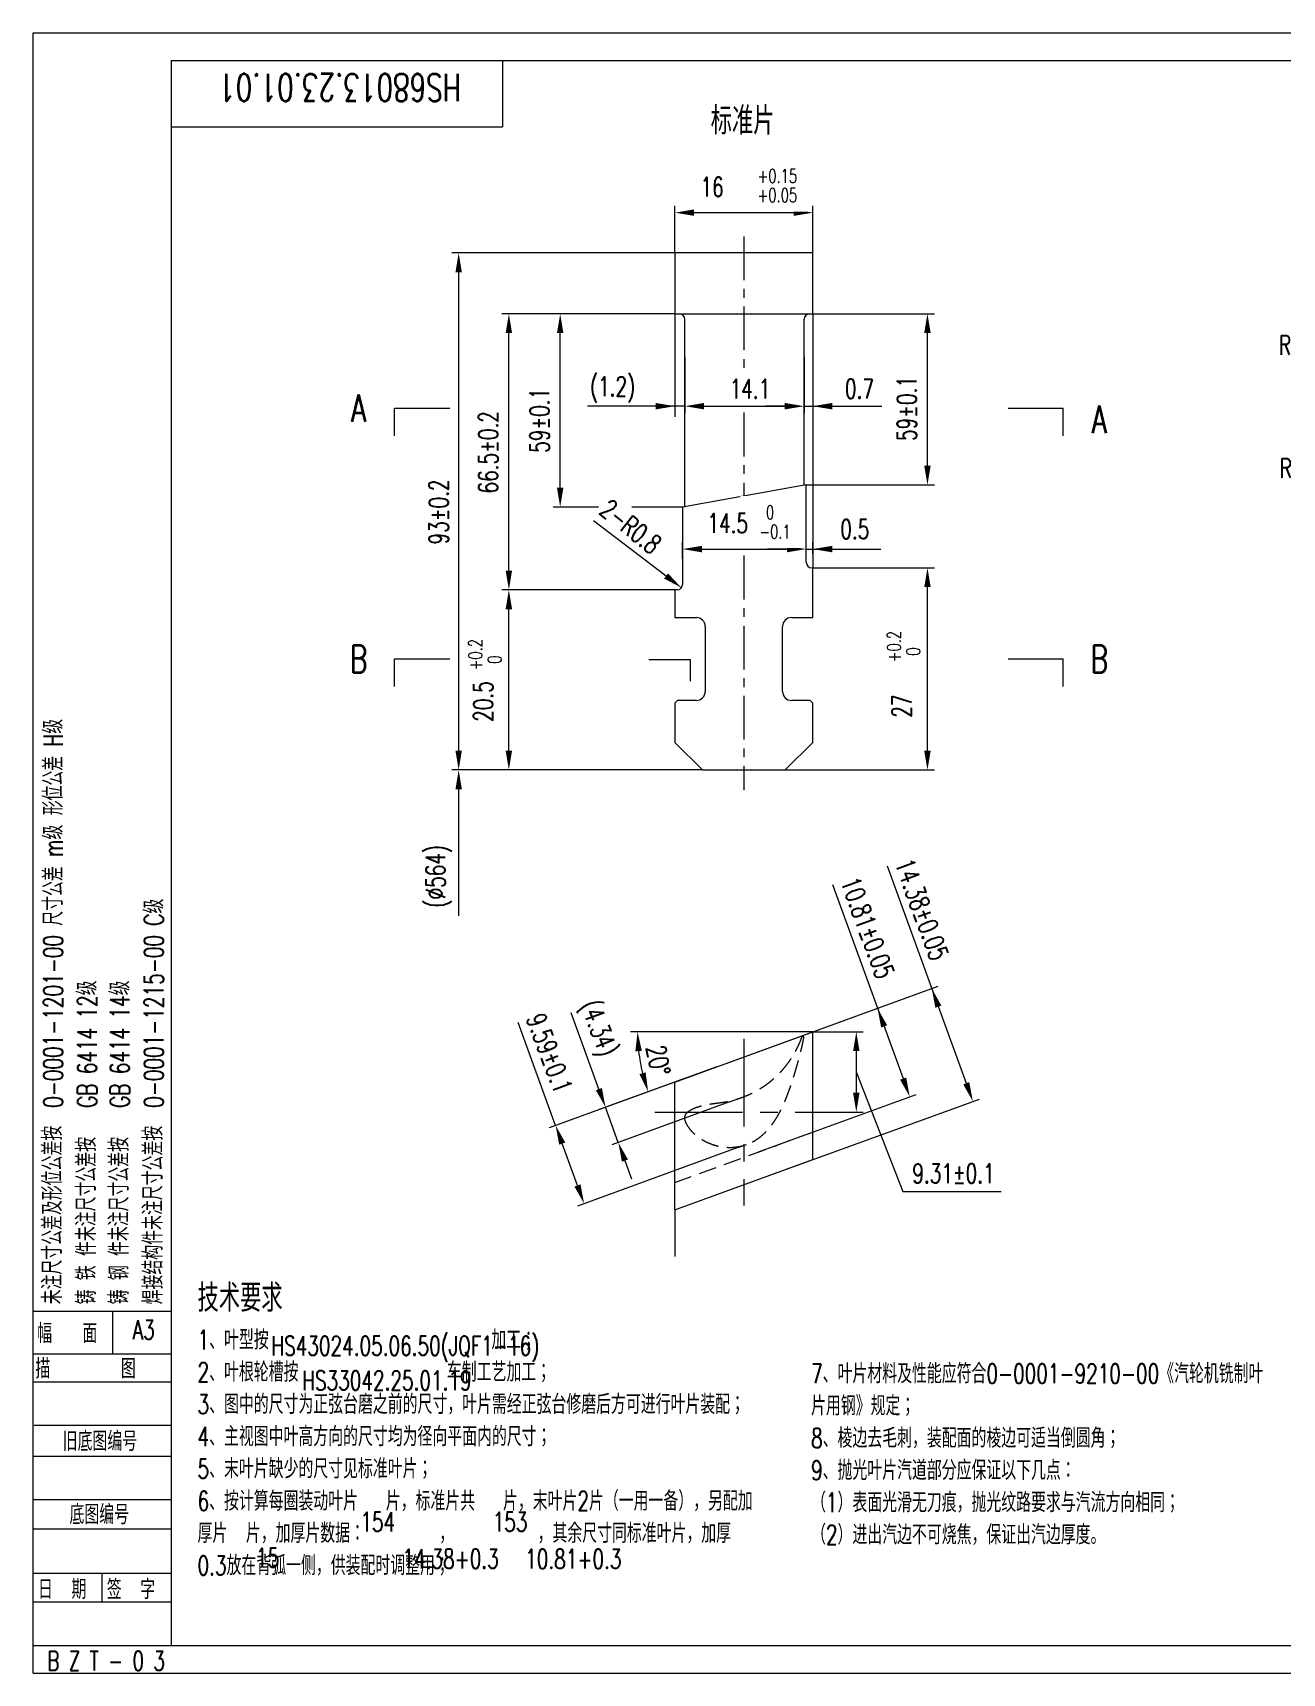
# Model space of a CAD drawing. Header units: inches. Extents: x -25 to 395, y -12 to 285.
# Drawn here: x -25.1 to 201.1, y -12 to 285 of the extents above; entities that cross this region are included whole.
import ezdxf
from ezdxf.enums import TextEntityAlignment as Align

# ---------------------------------------------------------------- set-up
doc = ezdxf.new("R2010")
doc.units = ezdxf.units.IN
doc.header["$MEASUREMENT"] = 0
doc.linetypes.add('CENTER', pattern=[50.8, 31.75, -6.35, 6.35, -6.35])
doc.linetypes.add('DASHED', pattern=[19.05, 12.7, -6.35])
for name, color, linetype, lineweight in [('10粗实线层', 6, 'Continuous', 0), ('1轮廓实线层', 7, 'Continuous', 0), ('2细线层', 1, 'Continuous', 0), ('3中心线层', 1, 'CENTER', 0), ('4虚线层', 1, 'DASHED', 0), ('6文字层', 3, 'Continuous', 0), ('7标注层', 4, 'Continuous', 0), ('图框层', 7, 'Continuous', 0)]:
    doc.layers.add(name, color=color, linetype=linetype, lineweight=lineweight)
doc.styles.add('HCTC', font='ROMANS.SHX', dxfattribs={"width": 0.7, "bigfont": 'INTECAD.SHX'})

# ---------------------------------------------------------------- blocks, each defined once
blk = doc.blocks.new('动叶12.5-56.7')
at = {"layer": '6文字层', "color": 3, "char_height": 3.5, "attachment_point": 5, "style": 'HCTC', "bg_fill": 2}
for s, insert in [('\\A1; {\\H0.71x;\\S+0.15^ +0.05;}', (108.9, 264.34)), ('\\A1; {\\H0.71x;\\S 0^ -0.1;}', (108.47, 203.43)), ('\\A1; {\\H0.71x;\\S+0.15^ +0.05;}', (320.56, 146.75))]:
    blk.add_mtext(s, dxfattribs=dict(at, insert=insert))
at = {"layer": '6文字层', "color": 3, "char_height": 3.5, "attachment_point": 5, "rotation": 90, "style": 'HCTC'}
for insert in [(56.79, 179.41), (132.59, 180.87)]:
    blk.add_mtext('\\A1;{\\H0.71x;\\S+0.2^  0;}', dxfattribs=dict(at, insert=insert))
at = {"layer": '6文字层', "color": 3, "char_height": 3.5, "attachment_point": 5, "style": 'HCTC', "bg_fill": 2}
for s, insert, rotation in [('\\A1; {\\H0.71x;\\S 0^ -0.5;}', (236.28, 151.72), 84.5034), ('\\A1; {\\H0.71x;\\S+0.3^  0;}', (311.85, 116.43), 33.4225)]:
    blk.add_mtext(s, dxfattribs=dict(at, insert=insert, rotation=rotation))
at = {"layer": '6文字层', "style": 'HCTC', "width": 0.7}
for tag, p in [('A', (95.81, 262.35)), ('RLE2', (236.02, 234.26)), ('RLE1', (200.54, 233.72)), ('AB1', (75.8, 226.24)), ('ALA', (101.09, 225.81)), ('AB', (121.97, 225.81)), ('RLE3', (200.68, 211.4)), ('RLE4', (235.79, 210.89)), ('AB0', (121.13, 200.37)), ('DQ', (336.34, 187.94)), ('CF', (286.02, 155.94)), ('AM', (307.73, 144.76)), ('B', (134.17, 83.74)), ('RG0', (207.84, 78.7)), ('叶型号', (18.11, 52.53)), ('叶根轮槽图号', (23.7, 46.25)), ('ZA', (34.22, 20.66)), ('ZA1', (58.18, 20.66)), ('ZH', (15.31, 14.15)), ('PH', (41.85, 13.98)), ('QH', (64.07, 13.93))]:
    blk.add_attdef(tag, p, '', height=3.5, dxfattribs=at)
for tag, p, rotation in [('HLA0', (68.43, 215.96), 90), ('HLA', (134.93, 218.1), 90), ('HG0', (59.14, 208.59), 90), ('RG', (77.28, 205.03), 321.6719), ('HA', (50.17, 199.37), 90), ('HGA1', (134, 168), 90), ('HGA', (58.2, 167.26), 90), ('H3', (335.04, 165.2), 90), ('P', (130.94, 141.63), 290.302), ('DA', (236.86, 136.85), 84.5034), ('DA1', (49.61, 133.62), 90), ('Q', (121.14, 138.31), 290.302), ('YD', (74.08, 115.99), 290.6067), ('YS', (64.21, 113.62), 290.6067), ('菱形角', (85.92, 108.29), 281.3016), ('L', (301.69, 106.69), 33.0311), ('安装角B', (309.67, 103.12), 326.1465), ('LP1', (285.08, 88.7), 33.8251), ('LP2', (289.18, 81.9), 33.8251), ('YH', (322.72, 69.99), 0.04)]:
    blk.add_attdef(tag, p, '', height=3.5, rotation=rotation, dxfattribs=at)
blk.add_attdef('AG0', (97.07, 201.44), '', height=3.5, dxfattribs=at)
blk = doc.blocks.new('ZwmFrameMain_A3^_^中文^_^landscape')
at = {"color": 7, "linetype": 'Continuous'}
for p, q in [((-25, 292), (395, 292)), ((-25, -5), (-25, 292)), ((-25, -5), (395, -5))]:
    blk.add_line(p, q, dxfattribs=at)
at = {"color": 6, "linetype": 'Continuous'}
for p, q in [((0, 287), (390, 287)), ((0, 287), (0, 0)), ((0, 0), (390, 0))]:
    blk.add_line(p, q, dxfattribs=at)
at = {"color": 1, "linetype": 'Continuous'}
for p, q in [((-25, 60.56), (0, 60.56)), ((-10.56, 52.81), (-10.56, 60.53)), ((-25, 52.81), (0, 52.81)), ((-25, 47.74), (0, 47.74)), ((-24.79, 39.91), (0, 39.91)), ((-25, 34.29), (0, 34.29)), ((-25, 26.46), (0, 26.46)), ((-25, 21.11), (0, 21.11)), ((-25.04, 13.11), (0, 13.11)), ((-12.5, 7.94), (-12.5, 13.11)), ((-25, 7.94), (0, 7.94)), ((-25, 0), (0, 0))]:
    blk.add_line(p, q, dxfattribs=at)
at = {"color": 3, "linetype": 'Continuous', "style": 'HCTC', "width": 0.7}
for s, p in [('0-0001-1201-00 尺寸公差 m级 形位公差 H级', (-19.61, 97.36)), ('0-0001-1215-00 C级', (-1.38, 97.36)), ('GB 6414 12级', (-13.45, 97.36)), ('GB 6414 14级', (-7.52, 97.36)), ('未注尺寸公差及形位公差按', (-19.76, 61.78)), ('焊接结构件未注尺寸公差按', (-1.53, 61.78)), ('铸 铁 件未注尺寸公差按', (-13.6, 61.78)), ('铸 钢 件未注尺寸公差按', (-7.67, 61.78))]:
    blk.add_text(s, height=3.5, rotation=90, dxfattribs=at).set_placement(p)
for s, p in [('幅   面', (-24.24, 54.76)), ('A3', (-6.96, 55.44)), ('描       图', (-24.57, 48.36)), ('旧底图编号', (-19.62, 35.24)), ('底图编号', (-18.39, 21.97)), ('日  期', (-24.1, 8.43)), ('签  字', (-11.64, 8.4)), ('B Z T - 0 3', (-22.43, -4.5))]:
    blk.add_text(s, height=3.5, dxfattribs=at).set_placement(p)
blk = doc.blocks.new('ZwmFrameMain_图样代号')
at = {"layer": '2细线层', "color": 7, "linetype": 'Continuous'}
for p in [(60, 0), (0, -12)]:
    blk.add_line(p, (60, -12), dxfattribs=at)
at = {"layer": '6文字层', "style": 'HCTC', "width": 2.541681}
blk.add_attdef('图样代号', text='', height=5, rotation=180, dxfattribs=at).set_placement((58.54, -2.4), (2.65, -2.4), align=Align.FIT)

msp = doc.modelspace()

# ---------------------------------------------------------------- linework, layer by layer
at = {"layer": '10粗实线层'}
for p, q in [((40.35851, 217.07406), (50.35851, 217.07406)), ((151.47025, 217.07406), (161.47025, 217.07406)), ((40.35851, 171.66689), (50.35851, 171.66689)), ((151.47025, 171.66689), (161.47025, 171.66689))]:
    msp.add_line(p, q, dxfattribs=at)
at = {"layer": '1轮廓实线层'}
for p, q in [((91.12767, 245.16689), (91.12767, 234.16689)), ((116.12767, 245.16689), (91.12767, 245.16689)), ((116.12767, 234.16689), (116.12767, 245.16689)), ((91.12767, 234.16689), (116.12767, 234.16689)), ((92.92767, 199.16689), (92.92767, 233.16689)), ((114.52767, 203.09546), (114.52767, 233.16689)), ((114.92767, 203.16689), (92.52767, 199.16689)), ((114.92767, 189.16689), (114.92767, 203.16689)), ((92.52767, 199.16689), (92.52767, 185.16689)), ((115.92767, 188.16689), (116.12767, 188.16689)), ((116.12767, 179.16689), (116.12767, 188.16689)), ((91.12767, 184.16689), (91.12767, 179.16689)), ((91.52767, 184.16689), (91.12767, 184.16689)), ((91.12767, 179.16689), (95.02767, 179.16689)), ((112.22767, 179.16689), (116.12767, 179.16689)), ((96.62767, 177.56689), (96.62767, 165.76689)), ((110.62767, 165.76689), (110.62767, 177.56689)), ((91.62767, 164.16689), (91.12767, 163.66689)), ((91.12767, 163.66689), (91.12767, 156.56689)), ((95.02767, 164.16689), (91.62767, 164.16689)), ((115.62767, 164.16689), (112.22767, 164.16689)), ((116.12767, 163.66689), (115.62767, 164.16689)), ((116.12767, 156.56689), (116.12767, 163.66689)), ((91.12767, 156.56689), (96.12767, 151.56689)), ((111.12767, 151.56689), (116.12767, 156.56689)), ((96.12767, 151.56689), (111.12767, 151.56689)), ((91.12767, 95.06407), (116.12767, 104.16333)), ((116.12767, 81.01264), (116.12767, 104.16333)), ((91.12767, 71.89954), (91.12767, 95.06407)), ((91.12767, 71.89954), (116.12767, 81.01264))]:
    msp.add_line(p, q, dxfattribs=at)
for centre, radius, start, end in [((91.92767, 233.16689), 1, 0, 90), ((115.52767, 233.16689), 1, 90, 180), ((115.92767, 189.16689), 1, 180, 270), ((91.52767, 185.16689), 1, 270, 0), ((95.02767, 177.56689), 1.6, 0, 90), ((112.22767, 177.56689), 1.6, 90, 180), ((95.02767, 165.76689), 1.6, 270, 0), ((112.22767, 165.76689), 1.6, 180, 270)]:
    msp.add_arc(centre, radius, start, end, dxfattribs=at)
at = {"layer": '3中心线层', "ltscale": 0.25}
for p, q in [((103.62767, 248.1801), (103.62767, 223.773)), ((103.62767, 216.26941), (103.62767, 198.66459)), ((103.62767, 190.39154), (103.62767, 147.87875))]:
    msp.add_line(p, q, dxfattribs=at)
at = {"layer": '3中心线层', "ltscale": 0.5}
for p, q in [((103.62767, 102.87301), (103.62767, 72.72298)), ((87.52392, 89.6137), (119.73143, 89.6137))]:
    msp.add_line(p, q, dxfattribs=at)
at = {"layer": '4虚线层', "ltscale": 0.25}
msp.add_line((91.12767, 76.89825), (116.12767, 86.01134), dxfattribs=at)
for centre, radius, start, end in [((114.3061, 103.14096), 0.18, 349.5492645, 161.743357), ((94.03301, 88.56538), 1.1556, 139.0348652, 200.1515865)]:
    msp.add_arc(centre, radius, start, end, dxfattribs=at)
for points, knots in [([(92.94815, 88.16727), (92.98637, 88.01604), (93.10067, 87.62898), (93.45355, 87.07419), (93.88088, 86.47368), (94.38451, 85.92855), (94.93264, 85.43213), (95.52335, 84.9827), (96.1437, 84.58432), (96.79683, 84.23259), (97.47407, 83.93147), (98.17226, 83.68154), (98.88509, 83.48415), (99.61286, 83.33979), (100.34966, 83.2512), (101.08937, 83.22046), (101.82914, 83.24912), (102.56583, 83.33951), (103.29281, 83.49138), (104.00366, 83.70331), (104.69183, 83.97346), (105.35285, 84.30188), (105.98689, 84.68656), (106.58982, 85.12129), (107.15679, 85.59861), (107.68835, 86.11403), (108.18211, 86.6607), (108.64516, 87.23929), (109.07727, 87.84264), (109.47963, 88.46565), (109.85632, 89.10677), (110.20544, 89.75585), (110.5339, 90.4184), (110.8463, 91.09649), (111.13979, 91.77758), (111.4181, 92.46546), (111.68109, 93.15344), (111.93732, 93.86063), (112.17959, 94.56244), (112.41352, 95.27023), (112.63769, 95.97607), (112.8564, 96.69), (113.07041, 97.4101), (113.27834, 98.13224), (113.47942, 98.85355), (113.67506, 99.57848), (113.85757, 100.27675), (114.03925, 101.00585), (114.208, 101.73013), (114.35999, 102.44662), (114.4447, 102.90194), (114.48311, 103.10831)], [0.136989988, 0.136989988, 0.136989988, 0.136989988, 0.3700489, 0.742729857, 1.111756656, 1.477212779, 1.852543433, 2.220104904, 2.589196995, 2.957337151, 3.331760954, 3.699871948, 4.068706186, 4.440234979, 4.811756449, 5.180752889, 5.549606241, 5.921013054, 6.29276211, 6.662312281, 7.032371084, 7.400332831, 7.768100068, 8.143562563, 8.51417113, 8.878837179, 9.253341633, 9.618372236, 9.989868442, 10.366060649, 10.730446203, 11.104980998, 11.471341497, 11.839517983, 12.224746484, 12.583684526, 12.952503591, 13.329484967, 13.71190601, 14.06613999, 14.447620588, 14.822762602, 15.1861437, 15.574450991, 15.949972616, 16.309345833, 16.700732735, 17.032553244, 17.436404379, 17.816201936, 18.131077764, 18.131077764, 18.131077764, 18.131077764]), ([(93.16041, 89.32299), (93.28529, 89.45532), (93.53578, 89.72074), (93.99665, 90.01735), (94.47908, 90.26774), (94.98325, 90.46909), (95.49794, 90.63801), (96.02022, 90.78105), (96.54761, 90.90498), (97.08149, 91.01102), (97.61933, 91.09989), (98.15822, 91.17674), (98.69597, 91.24601), (99.2338, 91.31374), (99.76908, 91.38921), (100.30302, 91.47507), (100.83629, 91.57525), (101.36887, 91.69417), (101.8944, 91.83036), (102.41643, 91.98312), (102.93144, 92.15064), (103.44262, 92.33323), (103.94683, 92.52984), (104.4473, 92.74219), (104.94051, 92.96934), (105.42674, 93.21134), (105.90606, 93.46817), (106.37815, 93.73988), (106.83978, 94.02445), (107.29111, 94.3217), (107.73547, 94.63435), (108.16924, 94.96019), (108.59247, 95.29922), (109.00534, 95.65115), (109.40749, 96.01538), (109.79912, 96.39161), (110.18043, 96.78002), (110.551, 97.18077), (110.90704, 97.58979), (111.24886, 98.00704), (111.58047, 98.43734), (111.90142, 98.88078), (112.2077, 99.33181), (112.49998, 99.79086), (112.77787, 100.25779), (113.04099, 100.73233), (113.28989, 101.21572), (113.52406, 101.7057), (113.74748, 102.21088), (113.95319, 102.70591), (114.07668, 103.03942), (114.13516, 103.19735)], [0, 0, 0, 0, 0.271983513, 0.545527705, 0.81630274, 1.087179146, 1.358580824, 1.628588095, 1.899166292, 2.171067652, 2.444895804, 2.716754497, 2.987541867, 3.258183969, 3.529856803, 3.798367588, 4.069311717, 4.34363354, 4.616745022, 4.883494685, 5.159403266, 5.42898049, 5.69760301, 5.971061275, 6.244342827, 6.511989185, 6.785627933, 7.059894406, 7.328922032, 7.598947006, 7.870399345, 8.143789443, 8.412580078, 8.683693423, 8.95742484, 9.226321482, 9.498193687, 9.773746633, 10.044939671, 10.31147313, 10.58271334, 10.859694612, 11.132448048, 11.40037891, 11.675889717, 11.947361865, 12.21415542, 12.491331541, 12.761825834, 13.042662511, 13.295252231, 13.295252231, 13.295252231, 13.295252231])]:
    msp.add_open_spline(points, degree=3, knots=knots, dxfattribs=at)
at = {"layer": '7标注层'}
for p, q in [((91.12767, 245.16689), (91.12767, 253.71775)), ((116.12767, 245.16689), (116.12767, 253.71775)), ((91.12767, 245.16689), (50.73369, 245.16689)), ((91.12767, 234.16689), (59.82456, 234.16689)), ((91.12767, 234.16689), (69.11809, 234.16689)), ((91.12767, 234.16689), (91.12767, 215.48334)), ((116.12767, 234.16689), (116.12767, 188.1871)), ((116.12767, 234.16689), (138.11941, 234.16689)), ((136.86941, 206.66689), (136.86941, 230.66689)), ((91.12767, 227.16689), (91.12767, 216.17675)), ((92.92767, 226.22034), (92.92767, 216.17675)), ((92.92767, 226.22034), (92.92767, 216.17675)), ((114.52767, 226.22034), (114.52767, 216.17675)), ((114.52767, 226.22034), (114.52767, 216.17675)), ((116.12767, 224.03407), (116.12767, 216.17675)), ((114.92767, 203.16689), (138.11941, 203.16689)), ((77.29323, 199.16689), (69.11809, 199.16689)), ((92.52767, 199.16689), (83.35403, 199.16689)), ((92.52767, 189.83386), (92.52767, 192.80664)), ((111.42767, 191.55664), (107.92767, 191.55664)), ((114.92767, 189.83386), (114.92767, 192.80664)), ((114.92767, 191.55664), (114.92767, 192.80664)), ((114.92767, 191.55664), (128.45144, 191.55664)), ((116.12767, 190.68779), (116.12767, 192.80664)), ((116.12767, 188.16689), (138.11941, 188.16689)), ((91.12767, 184.16689), (59.82456, 184.16689)), ((91.12767, 184.16689), (59.82456, 184.16689)), ((96.12767, 151.56689), (50.73369, 151.56689)), ((96.12767, 151.56689), (50.73369, 151.56689)), ((96.12767, 151.56689), (59.82456, 151.56689)), ((110.41262, 151.56689), (138.11941, 151.56689)), ((100.41374, 98.44392), (138.82654, 112.42504)), ((100.41374, 98.44392), (129.00544, 108.85045)), ((107.80776, 104.16333), (83.12964, 104.16333)), ((116.12767, 104.16333), (107.80776, 104.16333)), ((116.12767, 104.16333), (125.23709, 104.16333)), ((97.38837, 97.34278), (68.36731, 86.77998)), ((98.72744, 97.83016), (77.39939, 90.06739)), ((92.20599, 95.45655), (85.11967, 92.87734)), ((101.045, 91.46271), (103.37847, 92.31202)), ((106.24943, 82.41049), (134.84114, 92.81702)), ((101.045, 91.46271), (79.71696, 83.69993)), ((107.8557, 77.9973), (146.2685, 91.97842)), ((119.73143, 89.6137), (125.23709, 89.6137)), ((102.54264, 83.18153), (73.52158, 72.61873)), ((102.54264, 83.18153), (104.12985, 83.75923)), ((91.12767, 71.89241), (91.12767, 63.44828))]:
    msp.add_line(p, q, dxfattribs=at)
at = {"layer": '7标注层', "color": 4}
for p, q in [((94.62767, 252.46775), (112.62767, 252.46775)), ((51.98369, 241.66689), (51.98369, 155.06689)), ((61.07456, 187.66689), (61.07456, 230.66689)), ((70.36809, 202.66689), (70.36809, 230.66689)), ((92.92767, 217.42675), (75.33962, 217.42675)), ((96.42767, 217.42675), (111.02767, 217.42675)), ((96.42767, 217.42675), (99.92767, 217.42675)), ((111.02767, 217.42675), (107.52767, 217.42675)), ((114.52767, 217.42675), (128.62379, 217.42675)), ((76.41694, 196.74945), (89.54351, 186.68778)), ((96.02767, 191.55664), (111.42767, 191.55664)), ((136.86941, 155.06689), (136.86941, 184.66689)), ((61.07456, 155.06689), (61.07456, 180.66689)), ((51.98369, 148.06689), (51.98369, 125.17625)), ((129.56657, 134.21181), (143.89681, 94.83982)), ((119.66609, 130.85536), (132.46945, 95.67842)), ((77.37694, 93.78383), (72.36064, 107.56599)), ((69.54192, 87.2075), (62.76993, 105.81341)), ((123.98709, 100.66333), (123.98709, 93.1137)), ((80.89157, 84.12746), (78.57401, 90.49491)), ((73.49913, 76.33518), (70.739, 83.91858)), ((82.08864, 80.83853), (83.28571, 77.54961))]:
    msp.add_line(p, q, dxfattribs=at)
at = {"layer": '7标注层', "color": 4, "lineweight": 0}
for p, q in [((40.35851, 212.07406), (40.35851, 217.07406)), ((161.47025, 212.07406), (161.47025, 217.07406)), ((40.35851, 166.66689), (40.35851, 171.66689)), ((161.47025, 166.66689), (161.47025, 171.66689))]:
    msp.add_line(p, q, dxfattribs=at)
at = {"layer": '7标注层', "lineweight": 0}
for p, q in [((93.9341, 171.53556), (86.41963, 171.53556)), ((93.9341, 167.66689), (93.9341, 171.53556))]:
    msp.add_line(p, q, dxfattribs=at)
at = {"layer": '7标注层', "color": 4}
msp.add_arc((116.12767, 104.16333), 31.74803, 186.3196651, 193.6803349, dxfattribs=at)
for points in [[(94.62767, 253.05108), (94.62767, 251.88441), (91.12767, 252.46775)], [(112.62767, 251.88441), (112.62767, 253.05108), (116.12767, 252.46775)], [(52.56702, 241.66689), (51.40035, 241.66689), (51.98369, 245.16689)], [(61.6579, 230.66689), (60.49123, 230.66689), (61.07456, 234.16689)], [(70.95143, 230.66689), (69.78476, 230.66689), (70.36809, 234.16689)], [(87.62767, 216.84341), (87.62767, 218.01008), (91.12767, 217.42675)], [(96.42767, 218.01008), (96.42767, 216.84341), (92.92767, 217.42675)], [(96.42767, 218.01008), (96.42767, 216.84341), (92.92767, 217.42675)], [(111.02767, 216.84341), (111.02767, 218.01008), (114.52767, 217.42675)], [(111.02767, 216.84341), (111.02767, 218.01008), (114.52767, 217.42675)], [(119.62767, 218.01008), (119.62767, 216.84341), (116.12767, 217.42675)], [(40.35851, 207.07406), (41.19163, 212.07406), (39.52538, 212.07406), (40.35851, 207.07406)], [(161.47025, 207.07406), (162.30338, 212.07406), (160.63713, 212.07406), (161.47025, 207.07406)], [(69.78476, 202.66689), (70.95143, 202.66689), (70.36809, 199.16689)], [(96.02767, 192.13997), (96.02767, 190.97331), (92.52767, 191.55664)], [(111.42767, 190.97331), (111.42767, 192.13997), (114.92767, 191.55664)], [(60.49123, 187.66689), (61.6579, 187.66689), (61.07456, 184.16689)], [(89.18864, 186.22481), (89.89838, 187.15075), (92.32134, 184.55854)], [(137.45274, 184.66689), (136.28607, 184.66689), (136.86941, 188.16689)], [(61.6579, 180.66689), (60.49123, 180.66689), (61.07456, 184.16689)], [(40.35851, 161.66689), (41.19163, 166.66689), (39.52538, 166.66689), (40.35851, 161.66689)], [(161.47025, 161.66689), (162.30338, 166.66689), (160.63713, 166.66689), (161.47025, 161.66689)], [(51.40035, 155.06689), (52.56702, 155.06689), (51.98369, 151.56689)], [(60.49123, 155.06689), (61.6579, 155.06689), (61.07456, 151.56689)], [(136.28607, 155.06689), (137.45274, 155.06689), (136.86941, 151.56689)], [(52.56702, 148.06689), (51.40035, 148.06689), (51.98369, 151.56689)], [(139.39714, 108.9081), (138.30084, 108.50908), (137.65192, 111.99751)], [(129.57605, 105.33351), (128.47974, 104.93449), (127.83083, 108.42293)], [(85.15502, 100.7008), (83.99012, 100.63649), (84.37964, 104.16333)], [(124.57042, 100.66333), (123.40376, 100.66333), (123.98709, 104.16333)], [(84.72201, 96.48578), (85.83864, 96.82376), (86.29428, 93.30486)], [(131.9213, 95.47891), (133.0176, 95.87793), (133.66652, 92.38949)], [(76.82878, 93.58432), (77.92509, 93.98335), (78.57401, 90.49491)], [(123.40376, 93.1137), (124.57042, 93.1137), (123.98709, 89.6137)], [(143.34866, 94.64031), (144.44496, 95.03933), (145.09388, 91.55089)], [(71.28715, 84.11809), (70.19084, 83.71907), (69.54192, 87.2075)], [(82.6368, 81.03805), (81.54049, 80.63902), (80.89157, 84.12746)], [(72.95097, 76.13567), (74.04728, 76.53469), (74.6962, 73.04626)]]:
    msp.add_solid(points, dxfattribs=at)
at = {"layer": '7标注层'}
for points in [[(137.45274, 230.66689), (136.28607, 230.66689), (136.86941, 234.16689)], [(136.28607, 206.66689), (137.45274, 206.66689), (136.86941, 203.16689)], [(111.42767, 190.97331), (111.42767, 192.13997), (114.92767, 191.55664)], [(119.62767, 192.13997), (119.62767, 190.97331), (116.12767, 191.55664)], [(93.9341, 164.16689), (94.51729, 167.66689), (93.35091, 167.66689), (93.9341, 164.16689)]]:
    msp.add_solid(points, dxfattribs=at)

# ---------------------------------------------------------------- block references
at = {"layer": '图框层'}
ref = msp.add_blockref('ZwmFrameMain_图样代号', (-0.08133, 280.03212), dxfattribs=at)
ref.add_attrib('图样代号', 'HS68013.23.01.01', dxfattribs={"layer": '6文字层', "height": 5, "rotation": 180, "style": 'HCTC', "width": 0.7}).set_placement((30.51619, 277.62894), align=Align.CENTER)

# ---------------------------------------------------------------- texts
at = {"layer": '6文字层', "char_height": 5, "attachment_point": 5, "style": 'HCTC'}
for s, insert in [('标准片', (103.4055, 269.10902)), ('A', (33.85851, 217.07406)), ('A', (167.97025, 215.07406)), ('B', (33.85851, 171.66689)), ('B', (167.97025, 171.66689))]:
    msp.add_mtext(s, dxfattribs=dict(at, insert=insert))
at = {"layer": '6文字层', "char_height": 3.5, "attachment_point": 1, "style": 'HCTC'}
for s, insert, width in [('{\\H1.429x;技术要求\\P}1、叶型按                        加工；\\P2、叶根轮槽按                车制工艺加工；\\P3、图中的尺寸为正弦台磨之前的尺寸，叶片需经正弦台修磨后方可进行叶片装配；\\P4、主视图中叶高方向的尺寸均为径向平面内的尺寸；\\P5、末叶片缺少的尺寸见标准叶片；\\P6、按计算每圈装动叶片   片，标准片共   片，末叶片2片（一用一备），另配加厚片  片，加厚片数据：        ，         ，其余尺寸同标准叶片，加厚0.3放在背弧一侧，供装配时调整用；', (4.70572, 58.47326), 101.0104098), ('{\\H1.429x;\\P}7、{\\C3;叶片材料及性能应符合0-0001-9210-00《汽轮机铣制叶片用钢》规定；\\P8、棱边去毛刺，装配面的棱边可适当倒圆角；\\P9、抛光叶片汽道部分应保证以下几点：\\P（1）表面光滑无刀痕，抛光纹路要求与汽流方向相同；\\P（2）进出汽边不可烧焦，保证出汽边厚度。}', (115.79534, 52.36205), 83.0653489)]:
    msp.add_mtext(s, dxfattribs=dict(at, insert=insert, width=width))

# ---------------------------------------------------------------- next in the draw order: block references
at = {"layer": '6文字层'}
msp.add_blockref('动叶12.5-56.7', (-0.04066, -6.96788), dxfattribs=at).add_auto_attribs({'A': '16', 'AG0': '14.5', 'AB0': '0.5', 'ALA': '14.1', 'AB': '0.7', 'AB1': '(1.2)', 'HLA': '59±0.1', 'HLA0': '59±0.1', 'HG0': '66.5±0.2', 'HGA': '20.5', 'HA': '93±0.2', 'HGA1': '27', 'RG': '2-R0.8', 'DA1': '(%%C564)', 'RLE1': 'R2', 'RLE3': 'R2', 'RLE2': 'R2', 'RLE4': 'R2', 'DA': '%%C580', 'CF': 'C0.5', 'AM': '16', 'H3': '0', 'DQ': '%%C0', '安装角B': '58.7°', 'L': '16.91', 'LP1': '0.05', 'LP2': '0.05', 'YH': '5.39±0.1', 'RG0': 'R0.5', 'P': '14.38±0.05', 'Q': '10.81±0.05', '菱形角': '20°', 'B': '9.31±0.1', 'YS': '9.59±0.1', 'YD': '(4.34)', '叶型号': 'HS43024.05.06.50(JQF1-16)', '叶根轮槽图号': 'HS33042.25.01.19', 'PH': '14.38+0.3', 'QH': '10.81+0.3', 'ZA': '154', 'ZA1': '153', 'ZH': '15'})

# ---------------------------------------------------------------- next in the draw order: linework, layer by layer
at = {"layer": '7标注层'}
for p, q in [((123.98709, 96.88851), (132.39044, 75.25101)), ((132.39044, 75.25101), (150.20664, 75.25101))]:
    msp.add_line(p, q, dxfattribs=at)

# ---------------------------------------------------------------- next in the draw order: block references
at = {"layer": '图框层'}
msp.add_blockref('ZwmFrameMain_A3^_^中文^_^landscape', (-0.08133, -6.96788), dxfattribs=at)

doc.saveas('drawing.dxf')
